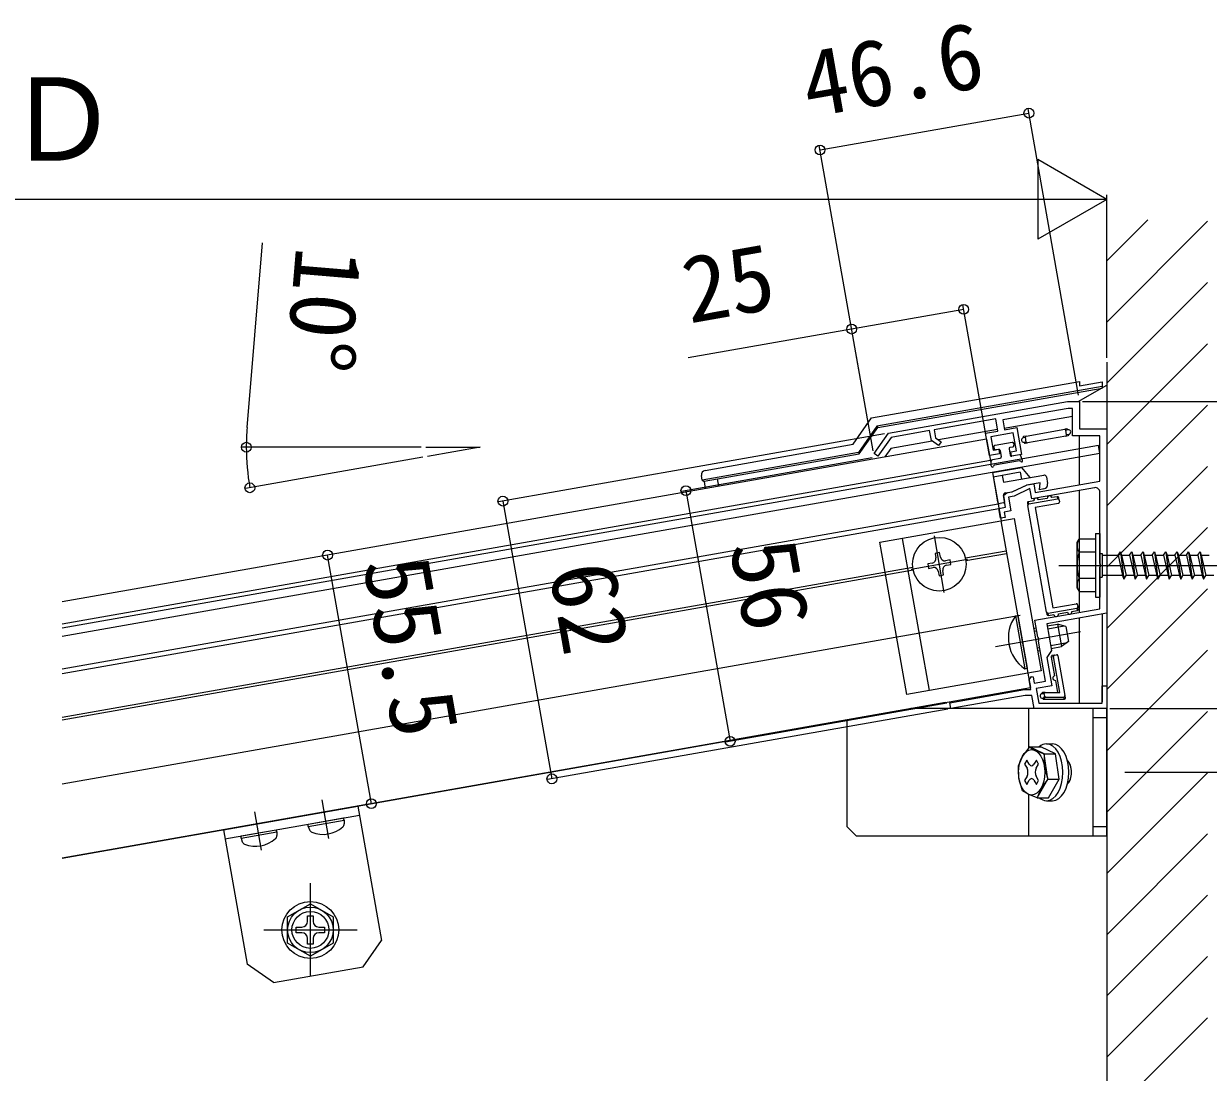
# Model space of a CAD drawing. Units: millimetres, scale not verified. Extents: x -875 to 875, y -1304 to 1297.
# Drawn here: x 297.5 to 557.8, y -174.7 to 55.9 of the extents above; entities that cross this region are included whole.
import ezdxf
from ezdxf.enums import TextEntityAlignment as Align

# ---------------------------------------------------------------- set-up
doc = ezdxf.new("R2010")
doc.units = ezdxf.units.MM
doc.header["$LTSCALE"] = 8
for name, color, linetype in [('0-2_YKK_11', 7, 'Continuous'), ('0-3_YKK_12', 2, 'Continuous'), ('0-4_YKK_13', 4, 'Continuous'), ('0-5_YKK_D', 6, 'Continuous'), ('0-7_YSS_K', 3, 'Continuous')]:
    doc.layers.add(name, color=color, linetype=linetype)
doc.styles.add('ＭＳ ゴシック', font='')
doc.styles.get('ＭＳ ゴシック').set_extended_font_data('MS Gothic')

msp = doc.modelspace()

# ---------------------------------------------------------------- linework, layer by layer
at = {"layer": '0-2_YKK_11'}
for points in [[(487.54, -34.143), (526.9, -27.203), (529.5, -27.203), (529.5, -33.203), (535.5, -33.203), (535.5, -47.864), (535.5, -73.716), (522.351, -76.035), (523.392, -81.943), (522.338, -83.449), (523.432, -89.654), (519.985, -90.262), (520.557, -93.503), (534.5, -93.503), (534.5, -89.703), (535.5, -89.703), (535.5, -94.703), (519.55, -94.703), (519.038, -91.803), (517.579, -91.803), (501.268, -94.679), (501.042, -93.399), (517.465, -90.503), (518.809, -90.503), (518.434, -88.378), (518.945, -87.649), (519.337, -87.735), (519.58, -89.114), (522.042, -88.68), (520.489, -79.874), (520.575, -79.673), (520.48, -79.132), (520.33, -78.972), (519.68, -75.287), (534, -72.762), (534, -63.661), (534.12, -63.478), (534.12, -62.928), (534, -62.745), (534, -47.113)], [(532.826, -46.128), (519.029, -48.561), (518.636, -46.33), (515.139, -47.96), (513.885, -48.181), (514.424, -51.234), (512.946, -51.495), (513.155, -52.677), (512.17, -52.85), (511.788, -50.684), (513.265, -50.423), (512.814, -47.863), (513.58, -47.22), (514.835, -46.998), (517.987, -45.529), (519.464, -45.268), (519.806, -47.206), (534, -44.703), (534, -34.703), (528, -34.703), (528, -28.703), (527.031, -28.703), (512.674, -31.234), (513.056, -33.401), (515.764, -32.923), (516.806, -38.832), (514.59, -39.223), (514.417, -38.238), (515.648, -38.021), (514.953, -34.082), (510.029, -34.95), (510.55, -37.904), (511.781, -37.687), (511.955, -38.672), (509.739, -39.063), (508.871, -34.139), (511.579, -33.661), (511.11, -31.002), (497.569, -33.39), (497.879, -35.149)], [(497.879, -35.149), (499.108, -36.009), (498.534, -36.828), (496.966, -35.73), (496.584, -33.564), (488.122, -35.056), (485.239, -39.172), (484.42, -38.599), (487.54, -34.143)]]:
    msp.add_lwpolyline(points, dxfattribs=at)
msp.add_arc((533, -47.113), 1, 360, 99.99998, dxfattribs=at)
at = {"layer": '0-3_YKK_12'}
for p, q in [((509.097, -35.42), (305.963, -71.238)), ((509.097, -35.42), (510.086, -41.034)), ((509.93, -40.147), (305.963, -76.112)), ((510.399, -42.805), (512.274, -53.441)), ((305.963, -86.977), (511.788, -50.685)), ((499.812, -69.144), (497.624, -56.735)), ((492.513, -64.034), (504.922, -61.846)), ((513.41, -60.045), (504.469, -61.622)), ((513.514, -60.636), (504.573, -62.213)), ((492.863, -63.668), (305.963, -96.624)), ((492.967, -64.259), (305.963, -97.233)), ((525, -63.203), (627.109, -63.203)), ((305.963, -111.268), (516.452, -74.153)), ((511.044, -81.068), (529.755, -77.769)), ((518.178, -86.925), (518.734, -90.077)), ((305.963, -127.594), (518.734, -90.077)), ((500.041, -93.373), (305.963, -127.594)), ((364.6, -123.246), (363.107, -114.777)), ((349.828, -125.851), (348.335, -117.381)), ((360.531, -153.608), (360.531, -133.108)), ((350.281, -143.358), (370.781, -143.358))]:
    msp.add_line(p, q, dxfattribs=at)
at = {"layer": '0-4_YKK_13'}
for p, q in [((483.832, -30.795), (529.5, -22.743)), ((529.5, -22.743), (529.5, -23.758)), ((529.5, -23.758), (534.5, -22.877)), ((534.5, -22.877), (534.5, -23.892)), ((534.5, -23.892), (484.995, -32.621)), ((485.184, -32.917), (534.5, -24.221)), ((529.2, -27.203), (535.5, -23.565)), ((534.5, -23.892), (534.5, -24.221)), ((479.776, -36.588), (483.832, -30.795)), ((528, -30.445), (513.001, -33.089)), ((484.995, -32.621), (480.939, -38.413)), ((481.128, -38.709), (485.184, -32.917)), ((484.995, -32.621), (485.184, -32.917)), ((511.524, -33.35), (498.548, -35.638)), ((517.798, -34.782), (526.265, -33.289)), ((526.759, -33.202), (526.265, -33.289)), ((526.498, -33.451), (526.99, -33.364)), ((526.689, -34.534), (526.498, -33.451)), ((526.999, -33.413), (526.99, -33.364)), ((497.179, -35.879), (488.091, -37.481)), ((514.71, -36.156), (510.967, -36.815)), ((515.057, -36.399), (515.127, -36.793)), ((517.142, -35.101), (517.635, -35.014)), ((517.142, -35.101), (517.151, -35.15)), ((517.798, -34.782), (517.304, -34.869)), ((517.325, -36.135), (517.333, -36.184)), ((517.826, -36.097), (517.333, -36.184)), ((517.565, -36.346), (518.058, -36.259)), ((517.826, -36.097), (517.635, -35.014)), ((526.526, -34.766), (518.058, -36.259)), ((526.526, -34.766), (527.019, -34.679)), ((527.181, -34.448), (526.689, -34.534)), ((527.181, -34.448), (527.173, -34.398)), ((529.5, -45.496), (529.5, -34.703)), ((533.69, -36.872), (305.963, -77.026)), ((534.003, -38.644), (305.963, -78.854)), ((480.939, -38.413), (446.631, -44.463)), ((447.267, -42.32), (479.776, -36.588)), ((449.961, -44.205), (481.128, -38.709)), ((480.939, -38.413), (481.128, -38.709)), ((488.091, -37.481), (486.774, -39.362)), ((510.724, -37.163), (510.793, -37.557)), ((511.732, -37.696), (511.141, -37.8)), ((512.079, -37.939), (512.322, -39.318)), ((514.049, -37.592), (514.292, -38.971)), ((514.292, -37.245), (514.883, -37.14)), ((516.328, -38.917), (514.64, -39.214)), ((534.003, -38.644), (533.69, -36.872)), ((510.143, -41.325), (510.143, -40.259)), ((510.391, -39.963), (512.079, -39.666)), ((510.628, -41.419), (510.638, -41.392)), ((516.302, -40.241), (510.868, -41.199)), ((516.603, -40.366), (516.584, -40.344)), ((517.026, -40.111), (516.662, -39.109)), ((446.631, -44.463), (446.457, -43.476)), ((449.963, -44.217), (447.021, -44.736)), ((450.243, -45.804), (449.961, -44.205)), ((510.399, -42.805), (516.856, -41.667)), ((510.399, -42.805), (511.527, -49.206)), ((516.481, -42.748), (510.572, -43.79)), ((512.542, -43.443), (512.802, -44.92)), ((512.802, -44.92), (521.666, -43.357)), ((516.481, -42.748), (516.742, -44.225)), ((518.711, -43.878), (516.856, -41.667)), ((522.245, -43.763), (522.505, -45.24)), ((446.631, -44.463), (447.021, -44.736)), ((447.021, -44.736), (447.301, -46.323)), ((514.696, -47.023), (517.848, -45.553)), ((520.845, -45.025), (517.848, -45.553)), ((520.709, -46.572), (520.845, -45.025)), ((521.694, -46.398), (520.709, -46.572)), ((512.814, -47.863), (513.039, -49.143)), ((513.219, -47.283), (514.696, -47.023)), ((519.492, -49.004), (518.31, -49.212)), ((518.397, -49.705), (518.31, -49.212)), ((518.397, -49.705), (524.7, -48.593)), ((522.447, -48.483), (520.477, -48.83)), ((524.613, -48.101), (523.431, -48.309)), ((524.613, -48.101), (524.7, -48.593)), ((525.048, -48.837), (524.961, -48.344)), ((525.048, -48.837), (525.117, -49.231)), ((305.963, -85.962), (511.614, -49.7)), ((512.796, -49.49), (512.107, -49.612)), ((518.067, -49.56), (518.154, -50.053)), ((522.287, -73.49), (518.154, -50.053)), ((524.874, -49.578), (519.753, -50.481)), ((519.753, -50.481), (523.642, -72.541)), ((512.245, -53.44), (518.149, -86.923)), ((490.579, -57.26), (496.483, -90.744)), ((533, -56.203), (533, -70.203)), ((533, -56.203), (534, -56.203)), ((534, -56.203), (534, -70.203)), ((529, -58.203), (529.433, -57.453)), ((529, -68.203), (529, -58.203)), ((533, -57.453), (529.431, -57.453)), ((533, -57.453), (533, -68.953)), ((533, -60.316), (529.447, -60.316)), ((534, -60.603), (534.5, -60.603)), ((534.5, -60.603), (534.5, -65.803)), ((534.5, -60.953), (538, -60.953)), ((538.5, -60.203), (539.25, -66.203)), ((538.75, -60.953), (539.75, -65.453)), ((538.75, -60.953), (540.5, -60.953)), ((540.5, -60.953), (541, -60.203)), ((540.5, -60.953), (541.5, -65.453)), ((541, -60.203), (541.75, -66.203)), ((541, -60.203), (541.25, -60.953)), ((541.25, -60.953), (542.25, -65.453)), ((541.25, -60.953), (543, -60.953)), ((543.5, -60.203), (544.25, -66.203)), ((543.75, -60.953), (544.25, -60.953)), ((543.75, -60.953), (544.25, -63.203)), ((544.25, -60.953), (545.5, -60.953)), ((546, -60.203), (546.75, -66.203)), ((546.25, -60.953), (548, -60.953)), ((546.25, -60.953), (547.25, -65.453)), ((548.5, -60.203), (549.25, -66.203)), ((548.75, -60.953), (550.5, -60.953)), ((548.75, -60.953), (549.75, -65.453)), ((551, -60.203), (551.75, -66.203)), ((551.25, -60.953), (553, -60.953)), ((551.25, -60.953), (552.25, -65.453)), ((553.5, -60.203), (554.25, -66.203)), ((553.75, -60.953), (555.5, -60.953)), ((553.75, -60.953), (554.75, -65.453)), ((556, -60.203), (556.75, -66.203)), ((556.25, -60.953), (558, -60.953)), ((556.25, -60.953), (557.25, -65.453)), ((500.282, -63.171), (501.266, -62.998)), ((544.25, -63.203), (544.75, -65.453)), ((533, -66.09), (529.447, -66.09)), ((534, -65.803), (534.5, -65.803)), ((539, -65.453), (534.5, -65.453)), ((541.5, -65.453), (539.75, -65.453)), ((541.5, -65.453), (541.75, -66.203)), ((541.75, -66.203), (542.25, -65.453)), ((544, -65.453), (542.25, -65.453)), ((544.25, -66.203), (544.75, -65.453)), ((546.5, -65.453), (544.75, -65.453)), ((549, -65.453), (547.25, -65.453)), ((551.5, -65.453), (549.75, -65.453)), ((554, -65.453), (552.25, -65.453)), ((556.5, -65.453), (554.75, -65.453)), ((559, -65.453), (557.25, -65.453)), ((529, -68.203), (529.433, -68.953)), ((529.431, -68.953), (533, -68.953)), ((533, -70.203), (534, -70.203)), ((522.634, -73.734), (528.937, -72.623)), ((523.642, -72.541), (528.763, -71.638)), ((528.937, -72.623), (529.024, -73.115)), ((529.111, -71.881), (529.18, -72.274)), ((529.267, -72.767), (529.18, -72.274)), ((515.437, -74.309), (515.938, -74.221)), ((515.938, -74.221), (517.987, -85.841)), ((522.287, -73.49), (522.374, -73.983)), ((522.721, -74.226), (522.634, -73.734)), ((522.721, -74.226), (523.903, -74.018)), ((524.888, -73.844), (526.857, -73.497)), ((527.842, -73.323), (529.024, -73.115)), ((529.5, -93.503), (529.5, -74.774)), ((534.5, -73.892), (534.5, -93.203)), ((519.483, -77.048), (519.975, -76.961)), ((519.597, -77.692), (520.089, -77.606)), ((522.551, -77.171), (526.185, -76.531)), ((526.516, -76.62), (524.702, -76.128)), ((526.516, -76.62), (527.106, -79.969)), ((523.192, -80.807), (526.826, -80.166)), ((527.106, -79.969), (525.571, -81.052)), ((520.238, -81.328), (520.73, -81.241)), ((520.351, -81.972), (520.844, -81.885)), ((523.306, -81.451), (525.571, -81.052)), ((523.316, -83.362), (523.809, -83.275)), ((524.053, -82.927), (523.56, -83.014)), ((525.198, -91.154), (523.809, -83.275)), ((524.053, -82.927), (524.446, -82.858)), ((524.794, -83.101), (526.328, -91.801)), ((523.316, -83.362), (524.046, -87.498)), ((524.219, -88.483), (524.69, -91.154)), ((521.255, -91.389), (521.763, -91.389)), ((521.255, -91.389), (521.255, -91.389)), ((521.259, -91.412), (521.255, -91.389)), ((521.449, -92.489), (521.433, -92.396)), ((521.869, -91.989), (521.449, -92.489)), ((521.449, -92.489), (521.449, -92.489)), ((521.96, -91.154), (521.452, -91.154)), ((521.645, -92.654), (522.065, -92.154)), ((521.645, -92.654), (521.646, -92.654)), ((521.869, -91.989), (521.763, -91.389)), ((521.96, -91.154), (525.198, -91.154)), ((522.065, -92.154), (526.032, -92.154)), ((526.032, -92.154), (526.121, -92.654)), ((526.416, -92.302), (526.328, -91.801)), ((518.416, -103.226), (518.416, -94.703)), ((532.5, -122.703), (532.5, -94.703)), ((478.458, -120.703), (478.458, -97.178)), ((535.5, -96.703), (532.5, -96.703)), ((521.724, -104.62), (518.504, -103.126)), ((518.504, -103.126), (520.997, -103.126)), ((524.217, -104.62), (520.997, -103.126)), ((522.268, -102.453), (523.575, -102.453)), ((517.969, -106.037), (517.463, -106.914)), ((518.496, -106.949), (517.969, -106.037)), ((520.035, -106.037), (519.508, -106.949)), ((520.541, -106.914), (520.035, -106.037)), ((522.587, -110.197), (521.724, -104.62)), ((521.724, -104.62), (524.217, -104.62)), ((525.08, -110.197), (524.217, -104.62)), ((517.463, -106.914), (517.99, -107.826)), ((520.015, -107.826), (520.541, -106.914)), ((517.99, -109.58), (517.463, -110.492)), ((517.463, -110.492), (517.969, -111.369)), ((517.969, -111.369), (518.496, -110.456)), ((519.508, -110.456), (520.035, -111.369)), ((520.541, -110.492), (520.015, -109.58)), ((520.035, -111.369), (520.541, -110.492)), ((520.23, -114.28), (522.587, -110.197)), ((522.587, -110.197), (525.08, -110.197)), ((522.723, -114.28), (525.08, -110.197)), ((522.723, -114.28), (525.08, -110.197)), ((518.416, -122.703), (518.416, -113.611)), ((520.23, -114.28), (522.723, -114.28)), ((341.417, -121.343), (370.962, -116.133)), ((370.962, -116.133), (376.171, -145.677)), ((522.268, -114.953), (523.575, -114.953)), ((341.765, -123.312), (371.309, -118.103)), ((360.071, -120.084), (367.775, -118.726)), ((360.071, -120.592), (367.949, -119.203)), ((367.949, -119.203), (367.775, -118.726)), ((367.949, -119.203), (367.949, -120.018)), ((341.417, -121.343), (346.627, -150.887)), ((345.298, -122.689), (353.003, -121.331)), ((345.298, -123.197), (353.177, -121.808)), ((353.177, -121.808), (353.003, -121.331)), ((353.177, -121.808), (353.177, -122.623)), ((360.071, -120.592), (360.071, -120.084)), ((360.071, -120.592), (360.349, -121.358)), ((478.458, -120.703), (480.458, -122.703)), ((535.5, -120.703), (532.5, -120.703)), ((345.298, -123.197), (345.298, -122.689)), ((345.298, -123.197), (345.577, -123.963)), ((480.458, -122.703), (535.5, -122.703)), ((362.391, -142.738), (363.631, -142.738)), ((358.671, -143.978), (357.431, -143.978)), ((372.115, -151.47), (376.171, -145.677)), ((352.419, -154.943), (346.627, -150.887)), ((352.419, -154.943), (372.115, -151.47))]:
    msp.add_line(p, q, dxfattribs=at)
for points in [[(529.5, -73.555), (529.5, -68.953), (529.5, -57.453), (529.5, -46.715)], [(498.95, -61.375), (498.776, -60.391), (497.791, -60.564), (497.965, -61.549)], [(501.266, -62.998), (501.093, -62.013), (500.108, -62.187)], [(538, -60.953), (538.5, -60.203), (538.75, -60.953)], [(538, -60.953), (539, -65.453), (539.25, -66.203), (539.75, -65.453)], [(543, -60.953), (543.5, -60.203), (543.75, -60.953)], [(543, -60.953), (544, -65.453), (544.25, -66.203)], [(545.5, -60.953), (546, -60.203), (546.25, -60.953)], [(545.5, -60.953), (546.5, -65.453), (546.75, -66.203), (547.25, -65.453)], [(548, -60.953), (548.5, -60.203), (548.75, -60.953)], [(548, -60.953), (549, -65.453), (549.25, -66.203), (549.75, -65.453)], [(550.5, -60.953), (551, -60.203), (551.25, -60.953)], [(550.5, -60.953), (551.5, -65.453), (551.75, -66.203), (552.25, -65.453)], [(553, -60.953), (553.5, -60.203), (553.75, -60.953)], [(553, -60.953), (554, -65.453), (554.25, -66.203), (554.75, -65.453)], [(555.5, -60.953), (556, -60.203), (556.25, -60.953)], [(555.5, -60.953), (556.5, -65.453), (556.75, -66.203), (557.25, -65.453)], [(497.154, -62.708), (496.169, -62.881), (496.342, -63.866), (497.327, -63.692)], [(498.486, -64.504), (498.659, -65.488), (499.644, -65.315), (499.47, -64.33)], [(515.437, -74.309), (517.486, -85.93), (517.987, -85.841)], [(522.437, -76.527), (524.702, -76.128), (525.571, -81.052)], [(521.646, -92.654), (526.121, -92.654), (526.121, -92.654)], [(535.5, -122.703), (535.5, -94.703), (492.494, -94.703)], [(518.504, -103.126), (516.961, -105.167), (516.147, -107.208)], [(518.504, -103.126), (519.749, -103.873), (521.724, -104.62), (521.791, -107.409), (522.587, -110.197), (521.043, -112.238), (520.23, -114.28)], [(520.23, -114.28), (518.255, -113.532), (517.01, -112.785), (516.214, -109.997), (516.147, -107.208)], [(359.911, -141.498), (359.911, -140.258), (361.151, -140.258), (361.151, -141.498)], [(357.431, -143.978), (357.431, -142.738), (358.671, -142.738)], [(363.631, -142.738), (363.631, -143.978), (362.391, -143.978)], [(361.151, -145.218), (361.151, -146.458), (359.911, -146.458), (359.911, -145.218)]]:
    msp.add_lwpolyline(points, dxfattribs=at)
for points in [[(485.655, -58.128), (512.245, -53.44), (515.2, -52.919), (521.104, -86.402), (518.149, -86.923), (491.559, -91.612)], [(360.531, -137.585), (365.531, -140.471), (365.531, -146.245), (360.531, -149.132), (355.531, -146.245), (355.531, -140.471)]]:
    msp.add_lwpolyline(points, close=True, dxfattribs=at)
for centre, radius in [((498.718, -62.94), 5.9), ((360.531, -143.358), 6.25), ((360.531, -143.358), 5), ((360.531, -143.358), 4.05)]:
    msp.add_circle(centre, radius, dxfattribs=at)
for centre, radius, start, end in [((526.793, -33.399), 0.2, 10, 100), ((527.086, -33.906), 0.5, 280, 100), ((514.762, -36.451), 0.3, 10, 100), ((517.238, -35.642), 0.5, 100, 280), ((517.339, -35.066), 0.2, 100, 190), ((517.53, -36.149), 0.2, 190, 280), ((526.984, -34.482), 0.2, 280, 10), ((511.019, -37.111), 0.3, 100, 190), ((511.089, -37.505), 0.3, 190, 280), ((511.784, -37.992), 0.3, 10, 100), ((514.344, -37.54), 0.3, 100, 190), ((514.588, -38.919), 0.3, 190, 280), ((514.831, -36.845), 0.3, 280, 10), ((516.38, -39.212), 0.3, 20, 100), ((510.443, -40.259), 0.3, 100, 180), ((510.393, -41.334), 0.25, 177.958, 340), ((510.92, -41.495), 0.3, 100, 160), ((512.027, -39.37), 0.3, 280, 10), ((516.355, -40.537), 0.3, 40, 100), ((516.794, -40.205), 0.25, 220, 22.042), ((521.753, -43.85), 0.5, 10, 100), ((521.521, -45.414), 1, 280, 10), ((512.02, -49.12), 0.5, 190, 280), ((512.744, -49.195), 0.3, 280, 10), ((513.306, -47.776), 0.5, 100, 190), ((518.362, -49.508), 0.3, 100, 190), ((519.985, -48.917), 0.5, 10, 190), ((522.939, -48.396), 0.5, 10, 190), ((524.665, -48.396), 0.3, 10, 100), ((524.822, -49.283), 0.3, 280, 10), ((531.556, -58.873), 2.556, 146.25178, 214.38425), ((496.98, -61.723), 1, 280, 10), ((499.934, -61.202), 1, 190, 280), ((538.553, -63.203), 9.553, 162.41205, 197.58795), ((497.501, -64.677), 1, 10, 100), ((500.455, -64.156), 1, 100, 190), ((531.556, -67.533), 2.556, 145.61575, 213.74822), ((528.815, -71.933), 0.3, 10, 100), ((528.972, -72.82), 0.3, 280, 10), ((522.116, -79.122), 8.232, 144.2189, 235.7811), ((522.669, -73.931), 0.3, 190, 280), ((524.395, -73.931), 0.5, 190, 10), ((527.35, -73.41), 0.5, 190, 10), ((523.612, -83.31), 0.3, 100, 190), ((524.498, -83.153), 0.3, 10, 100), ((524.133, -87.99), 0.5, 100, 280), ((521.346, -91.904), 0.5, 100, 280), ((521.452, -91.354), 0.2, 90, 189.97762), ((521.646, -92.454), 0.2, 190.10648, 269.89352), ((526.121, -92.354), 0.3, 270.02238, 10), ((361.195, -121.05), 0.9, 200, 247.94412), ((363.298, -115.86), 6.5, 247.94412, 312.05588), ((367.049, -120.018), 0.9, 312.05588, 360), ((346.423, -123.655), 0.9, 200, 247.94412), ((348.526, -118.465), 6.5, 247.94412, 312.05588), ((352.277, -122.623), 0.9, 312.05588, 360), ((358.671, -141.498), 1.24, 270, 0), ((362.391, -141.498), 1.24, 180, 270), ((358.671, -145.218), 1.24, 0, 90), ((362.391, -145.218), 1.24, 90, 180)]:
    msp.add_arc(centre, radius, start, end, dxfattribs=at)
for centre, major_axis, ratio, start_param, end_param in [((526.3, -33.486), (0.198, 0.035), 0.995037, 0, 1.5707963), ((517.833, -34.979), (-0.198, -0.035), 0.995037, 4.712389, 6.2831853), ((518.024, -36.062), (0.198, 0.035), 0.995037, 3.1415927, 4.712389), ((526.491, -34.569), (0.198, 0.035), 0.995037, 4.712389, 6.2831853), ((447.445, -43.306), (-0.822, 0.576), 0.99628, 5.4996506, 7.06672), ((524.752, -48.889), (0.052, -0.296), 0.997785, 1.5707963, 3.1415927), ((518.449, -50.001), (0.052, -0.296), 0.997785, 3.1415927, 4.712389), ((528.885, -72.326), (-0.052, 0.296), 0.997785, 3.1415927, 4.712389), ((522.582, -73.438), (0.052, -0.296), 0.997785, 4.712389, 6.2831853), ((524.105, -83.223), (0.296, 0.052), 0.997785, 1.5707963, 3.1415927), ((521.96, -91.354), (-0.2, 0), 0.997717, 4.712389, 6.4573277), ((522.066, -91.953), (0.129, 0.154), 0.996235, 2.445318, 3.8378673), ((526.032, -91.853), (-0.052, 0.296), 0.997717, 2.9674503, 4.712389), ((522.268, -108.703), (0, 6.25), 0.57735, 6.2831853, 6.7516024), ((522.268, -108.703), (0, 6.25), 0.57735, 3.1415927, 6.2831853), ((523.575, -108.703), (0, 6.25), 0.57735, 3.1415927, 6.2831853), ((526.024, -108.703), (0, 3), 0.57735, 3.6352614, 5.7895166), ((525.458, -108.703), (0, -3.25), 0.707107, 0.6578624, 2.4837303), ((517.483, -108.703), (0, 1.24), 0.57735, 3.9269908, 5.4977871), ((519.002, -106.072), (0, 1.24), 0.57735, 2.3561945, 3.9269908), ((520.521, -108.703), (0, 1.24), 0.57735, 0.7853982, 2.3561945), ((519.002, -111.333), (0, 1.24), 0.57735, 5.4977871, 7.0685835), ((522.268, -108.703), (0, 6.25), 0.57735, 2.6731756, 3.1415927)]:
    msp.add_ellipse(centre, major_axis=major_axis, ratio=ratio, start_param=start_param, end_param=end_param, dxfattribs=at)
msp.add_ellipse((519.002, -108.703), major_axis=(0, 5), ratio=0.57735, dxfattribs=at)
at = {"layer": '0-5_YKK_D'}
for p, q in [((529.326, -25.76), (518.223, 37.21)), ((472.505, 28.133), (518.397, 36.225)), ((484.164, -37.988), (472.331, 29.118)), ((535.5, 17.257), (520.345, 26.007)), ((520.345, 26.007), (520.345, 8.507)), ((535.5, -17.551), (535.5, 18.257)), ((518, 17.257), (97.783, 17.257)), ((535.5, 17.257), (505.189, 17.257)), ((535.5, 17.257), (520.345, 8.507)), ((346.633, -32.926), (350.04, 7.704)), ((508.923, -34.435), (503.897, -5.933)), ((484.164, -37.988), (479.277, -10.275)), ((530.2, -27.203), (656.5, -27.203)), ((530.2, -27.203), (616.5, -27.203)), ((530.2, -27.203), (696.5, -27.203)), ((486.678, -34.295), (401.841, -49.254)), ((384.874, -37.223), (345.453, -37.223)), ((385.25, -39.446), (346.249, -46.323)), ((483.932, -39.552), (442.049, -46.937)), ((443.034, -46.763), (452.759, -101.912)), ((402.826, -49.08), (413.592, -110.138)), ((373.939, -115.608), (364.302, -60.951)), ((500.353, -93.52), (451.774, -102.086)), ((500.578, -94.8), (412.607, -110.312)), ((536.2, -94.703), (656.5, -94.703)), ((536.2, -94.703), (656.5, -94.703)), ((536.5, -94.703), (616.5, -94.703)), ((539.5, -108.701), (616.5, -108.701))]:
    msp.add_line(p, q, dxfattribs=at)
for points in [[(504.071, -6.918), (479.451, -11.259), (443.568, -17.587)], [(385.874, -37.223), (397.861, -37.223), (386.235, -39.273)]]:
    msp.add_lwpolyline(points, dxfattribs=at)
for centre in [(518.397, 36.225), (472.505, 28.133), (504.071, -6.918), (479.451, -11.259), (346.453, -37.223), (347.234, -46.15), (443.034, -46.763), (402.826, -49.08), (364.302, -60.951), (452.759, -101.912), (413.592, -110.138), (373.939, -115.608)]:
    msp.add_circle(centre, 1.075, dxfattribs=at)
for start, end in [(175.20613, 180), (180, 190)]:
    msp.add_arc((397.861, -37.223), 51.408, start, end, dxfattribs=at)
at = {"layer": '0-7_YSS_K'}
for p, q in [((535.5, 3.771), (544.526, 12.797)), ((535.5, -9.699), (557.639, 12.44)), ((535.5, -23.17), (557.639, -1.03)), ((535.5, -36.64), (557.639, -14.501)), ((535.5, -18.551), (535.5, -413.345)), ((535.5, -50.11), (557.639, -27.971)), ((535.5, -63.581), (557.639, -41.442)), ((535.5, -77.051), (557.639, -54.912)), ((535.5, -90.522), (557.639, -68.382)), ((535.5, -103.992), (557.639, -81.853)), ((535.5, -117.462), (557.639, -95.323)), ((535.5, -130.933), (557.639, -108.793)), ((535.5, -144.403), (557.639, -122.264)), ((535.5, -157.873), (557.639, -135.734)), ((535.5, -171.344), (557.639, -149.205)), ((535.5, -184.814), (557.639, -162.675))]:
    msp.add_line(p, q, dxfattribs=at)

# ---------------------------------------------------------------- texts
at = {"layer": '0-5_YKK_D', "style": 'ＭＳ ゴシック'}
for s, rotation, p in [('46.6', 10, (470.813, 30.881)), ('10°', 265.206, (353.035, 7.521)), ('25', 10, (444.547, -14.368)), ('56', 280, (448.335, -59.548)), ('55.5', 280, (367.773, -63.362)), ('62', 280, (408.628, -64.708))]:
    msp.add_text(s, height=14.66, rotation=rotation, dxfattribs=at).set_placement(p, align=Align.BOTTOM_LEFT)
msp.add_text('Ｄ', height=18.33, dxfattribs=at).set_placement((293.545, 20.257), align=Align.BOTTOM_LEFT)

doc.saveas('drawing.dxf')
